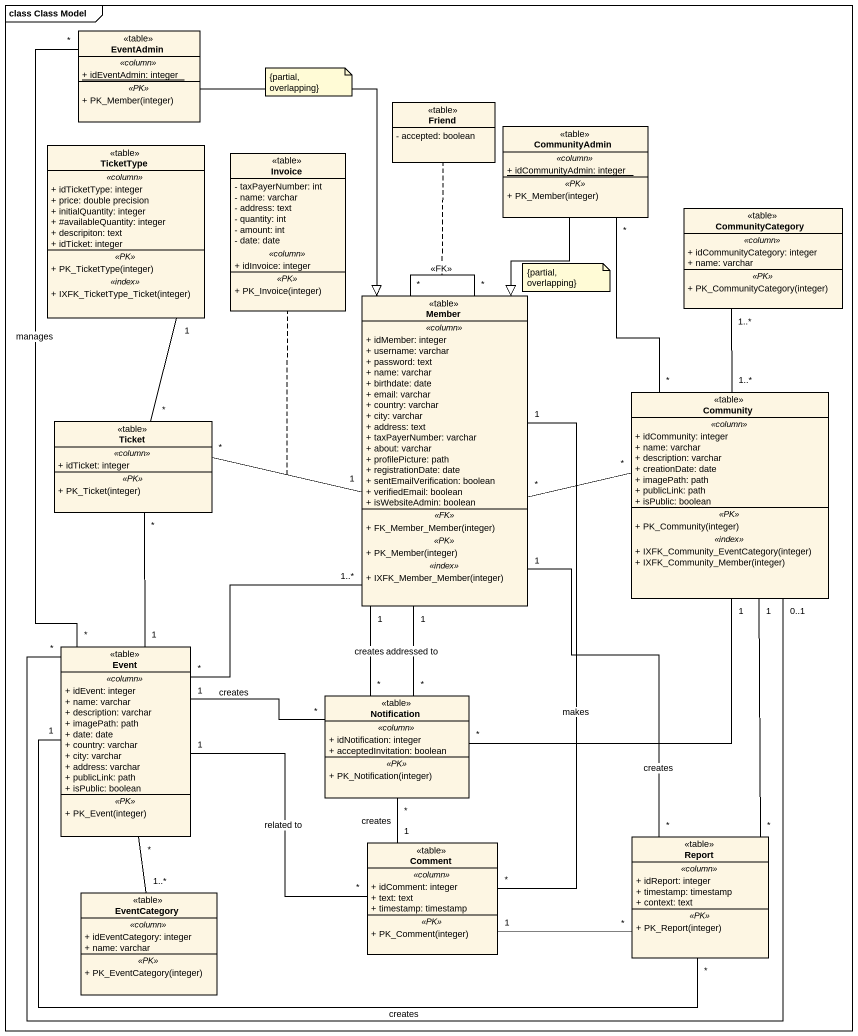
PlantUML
@startuml
mainframe class Class Model
hide circle
hide empty members
skinparam classAttributeIconSize 0
class EventAdmin <<table>> {
  .. <<column>> ..
  {static} + idEventAdmin: integer
  .. <<PK>> ..
  + PK_Member(integer)
}
class Friend <<table>> {
  - accepted: boolean
}
class TicketType <<table>> {
  .. <<column>> ..
  + idTicketType: integer
  + price: double precision
  + initialQuantity: integer
  + #availableQuantity: integer
  + descripiton: text
  + idTicket: integer
  .. <<PK>> ..
  + PK_TicketType(integer)
  .. <<index>> ..
  + IXFK_TicketType_Ticket(integer)
}
class CommunityAdmin <<table>> {
  .. <<column>> ..
  {static} + idCommunityAdmin: integer
  .. <<PK>> ..
  + PK_Member(integer)
}
class Invoice <<table>> {
  - taxPayerNumber: int
  - name: varchar
  - address: text
  - quantity: int
  - amount: int
  - date: date
  .. <<column>> ..
  + idInvoice: integer
  .. <<PK>> ..
  + PK_Invoice(integer)
}
class CommunityCategory <<table>> {
  .. <<column>> ..
  + idCommunityCategory: integer
  + name: varchar
  .. <<PK>> ..
  + PK_CommunityCategory(integer)
}
class Member <<table>> {
  .. <<column>> ..
  + idMember: integer
  + username: varchar
  + password: text
  + name: varchar
  + birthdate: date
  + email: varchar
  + country: varchar
  + city: varchar
  + address: text
  + taxPayerNumber: varchar
  + about: varchar
  + profilePicture: path
  + registrationDate: date
  + sentEmailVerification: boolean
  + verifiedEmail: boolean
  + isWebsiteAdmin: boolean
  .. <<FK>> ..
  + FK_Member_Member(integer)
  .. <<PK>> ..
  + PK_Member(integer)
  .. <<index>> ..
  + IXFK_Member_Member(integer)
}
class Community <<table>> {
  .. <<column>> ..
  + idCommunity: integer
  + name: varchar
  + description: varchar
  + creationDate: date
  + imagePath: path
  + publicLink: path
  + isPublic: boolean
  .. <<PK>> ..
  + PK_Community(integer)
  .. <<index>> ..
  + IXFK_Community_EventCategory(integer)
  + IXFK_Community_Member(integer)
}
class Ticket <<table>> {
  .. <<column>> ..
  + idTicket: integer
  .. <<PK>> ..
  + PK_Ticket(integer)
}
class Event <<table>> {
  .. <<column>> ..
  + idEvent: integer
  + name: varchar
  + description: varchar
  + imagePath: path
  + date: date
  + country: varchar
  + city: varchar
  + address: varchar
  + publicLink: path
  + isPublic: boolean
  .. <<PK>> ..
  + PK_Event(integer)
}
class Notification <<table>> {
  .. <<column>> ..
  + idNotification: integer
  + acceptedInvitation: boolean
  .. <<PK>> ..
  + PK_Notification(integer)
}
class Comment <<table>> {
  .. <<column>> ..
  + idComment: integer
  + text: text
  + timestamp: timestamp
  .. <<PK>> ..
  + PK_Comment(integer)
}
class Report <<table>> {
  .. <<column>> ..
  + idReport: integer
  + timestamp: timestamp
  + context: text
  .. <<PK>> ..
  + PK_Report(integer)
}
class EventCategory <<table>> {
  .. <<column>> ..
  + idEventCategory: integer
  + name: varchar
  .. <<PK>> ..
  + PK_EventCategory(integer)
}
EventAdmin --|> Member
CommunityAdmin --|> Member
CommunityAdmin "*" -- "*" Community
CommunityCategory "1..*" -- "1..*" Community
Member "*" -- "*" Member : <<FK>>
(Member, Member) .. Friend
Community "*" -left- "*" Member
Ticket "*" -up- "1" TicketType
Ticket "*" -right- "1" Member
(Ticket, Member) .. Invoice
Ticket "*" -- "1" Event
Event "*" -up- "*" EventAdmin : manages
Event "*" -up- "1..*" Member
Event "*" -right- "0..1" Community : creates
Event "1" -right- "*" Comment : related to
Event "*" -- "1..*" EventCategory
Notification "*" -up- "1" Member : addressed to
Notification "*" -up- "1" Member : creates
Notification "*" -up- "1" Community
Notification "*" -left- "1" Event : creates
Notification "*" -- "1" Comment : creates
Comment "*" -up- "1" Member : makes
Report "*" -up- "1" Member : creates
Report "*" -up- "1" Community
Report "*" -left- "1" Event
Report "*" -left- "1" Comment
note as N1
  {partial, overlapping}
end note
note as N2
  {partial, overlapping}
end note
@enduml
